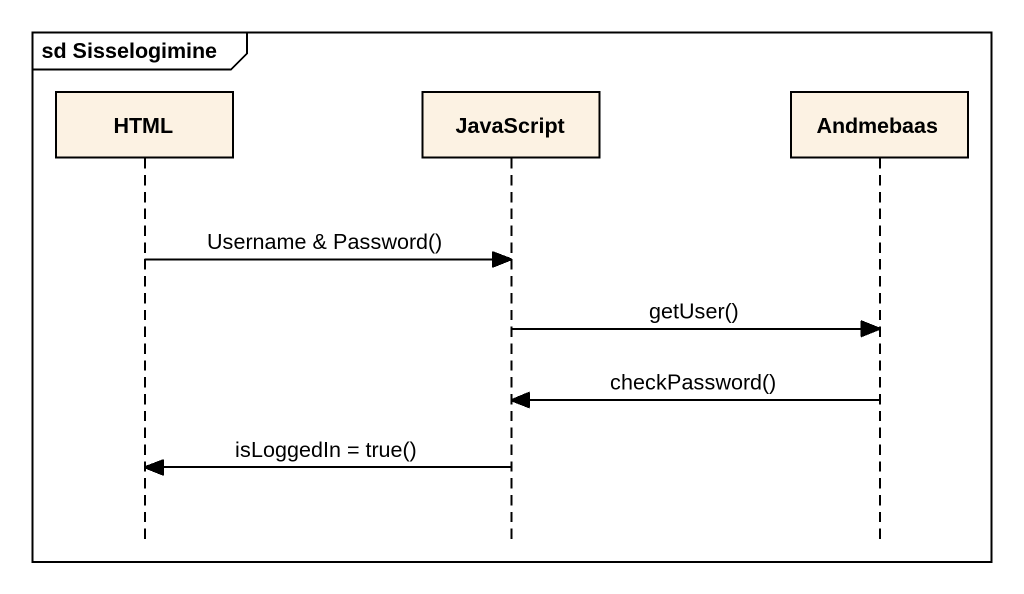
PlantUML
@startuml
mainframe sd Sisselogimine
hide footbox
participant HTML
participant JavaScript
participant Andmebaas

HTML -> JavaScript : Username & Password()
JavaScript -> Andmebaas : getUser()
Andmebaas -> JavaScript : checkPassword()
JavaScript -> HTML : isLoggedIn = true()
@enduml
